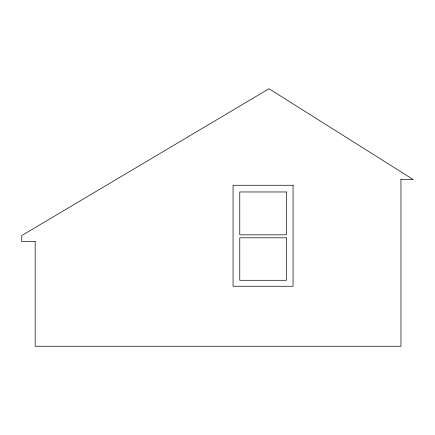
<?xml version="1.0" encoding="UTF-8"?>
<svg xmlns="http://www.w3.org/2000/svg" width="435" height="435" viewBox="0 0 435 435"><rect width="100%" height="100%" fill="white"/><g stroke="black" fill="none" stroke-linecap="round" stroke-linejoin="round"><path stroke-width="0.65" d="M400.95 179.557L413.25 179.557L269.02 88.74L21.75 235.574L21.75 241.539L35.164 241.539M400.95 179.514L400.95 346.26L35.164 346.26L35.164 241.387M293.06 185.261L233.057 185.261L233.057 286.257L293.06 286.257L293.06 185.261M286.355 191.971L239.767 191.971L239.767 234.829L286.355 234.829L286.355 191.971M286.355 237.809L239.767 237.809L239.767 280.298L286.355 280.298L286.355 237.809"/></g></svg>
